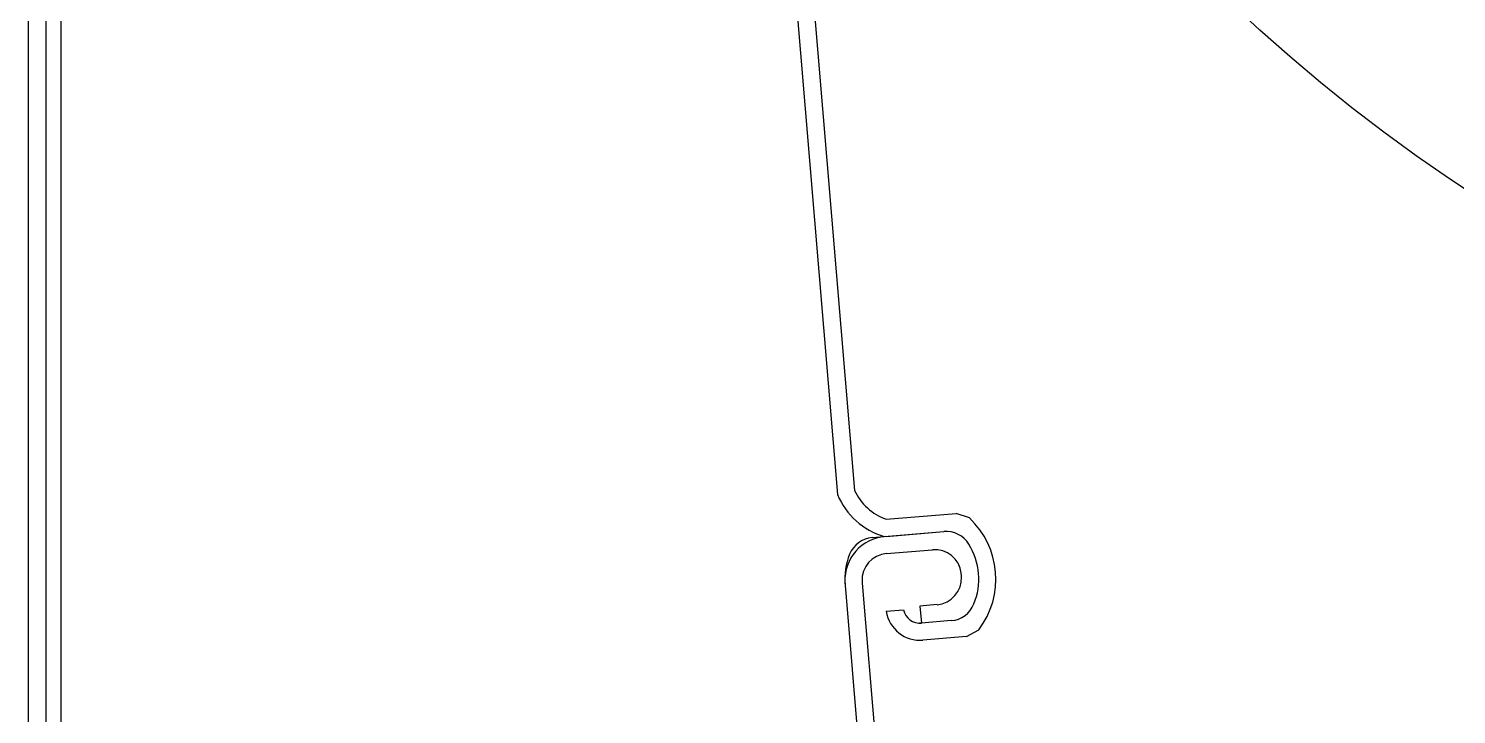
# Model space of a CAD drawing. Extents: x -25535497 to -25216507, y 8041684 to 8103002.
# Drawn here: x -25233884.4 to -25233431.8, y 8080082.1 to 8080299.7 of the extents above; entities that cross this region are included whole.
import ezdxf

# ---------------------------------------------------------------- set-up
doc = ezdxf.new("R2010")
doc.units = 0
doc.header["$MEASUREMENT"] = 0
doc.layers.add('R', color=1, linetype='Continuous')

msp = doc.modelspace()

# ---------------------------------------------------------------- linework, layer by layer
at = {"layer": 'R', "color": 1}
for p, q in [((-25233884.39, 8079944.87), (-25233884.39, 8081438.45)), ((-25233878.96, 8081428.27), (-25233878.96, 8079441.13)), ((-25233874.21, 8081428.27), (-25233874.21, 8079441.13)), ((-25233646.57, 8080374.35), (-25233627.94, 8080151.86)), ((-25233641.37, 8080377.45), (-25233622.6, 8080153.21)), ((-25233612.52, 8080144.06), (-25233590.31, 8080145.92)), ((-25233612.52, 8080144.06), (-25233590.31, 8080145.92)), ((-25233612.52, 8080144.06), (-25233590.31, 8080145.92)), ((-25233612.52, 8080144.06), (-25233590.31, 8080145.92)), ((-25233612.52, 8080144.06), (-25233590.31, 8080145.92)), ((-25233612.52, 8080144.06), (-25233590.31, 8080145.92)), ((-25233612.52, 8080144.06), (-25233590.31, 8080145.92)), ((-25233612.52, 8080144.06), (-25233590.31, 8080145.92)), ((-25233612.52, 8080144.06), (-25233590.31, 8080145.92)), ((-25233612.52, 8080144.06), (-25233590.31, 8080145.92)), ((-25233612.52, 8080144.06), (-25233590.31, 8080145.92)), ((-25233612.52, 8080144.06), (-25233590.31, 8080145.92)), ((-25233612.52, 8080144.06), (-25233590.31, 8080145.92)), ((-25233612.52, 8080144.06), (-25233590.31, 8080145.92)), ((-25233612.52, 8080144.06), (-25233590.31, 8080145.92)), ((-25233586.14, 8080144.46), (-25233590.31, 8080145.92)), ((-25233586.14, 8080144.46), (-25233590.31, 8080145.92)), ((-25233586.14, 8080144.46), (-25233590.31, 8080145.92)), ((-25233586.14, 8080144.46), (-25233590.31, 8080145.92)), ((-25233586.14, 8080144.46), (-25233590.31, 8080145.92)), ((-25233586.14, 8080144.46), (-25233590.31, 8080145.92)), ((-25233586.14, 8080144.46), (-25233590.31, 8080145.92)), ((-25233586.14, 8080144.46), (-25233590.31, 8080145.92)), ((-25233586.14, 8080144.46), (-25233590.31, 8080145.92)), ((-25233586.14, 8080144.46), (-25233590.31, 8080145.92)), ((-25233586.14, 8080144.46), (-25233590.31, 8080145.92)), ((-25233586.14, 8080144.46), (-25233590.31, 8080145.92)), ((-25233586.14, 8080144.46), (-25233590.31, 8080145.92)), ((-25233586.14, 8080144.46), (-25233590.31, 8080145.92)), ((-25233586.14, 8080144.46), (-25233590.31, 8080145.92)), ((-25233616.94, 8080138.24), (-25233594.24, 8080140.14)), ((-25233616.94, 8080138.24), (-25233594.24, 8080140.14)), ((-25233616.94, 8080138.24), (-25233594.24, 8080140.14)), ((-25233616.94, 8080138.24), (-25233594.24, 8080140.14)), ((-25233616.94, 8080138.24), (-25233594.24, 8080140.14)), ((-25233612.51, 8080138.61), (-25233594.24, 8080140.14)), ((-25233612.51, 8080138.61), (-25233594.24, 8080140.14)), ((-25233612.51, 8080138.61), (-25233594.24, 8080140.14)), ((-25233612.51, 8080138.61), (-25233594.24, 8080140.14)), ((-25233612.51, 8080138.61), (-25233594.24, 8080140.14)), ((-25233612.51, 8080138.61), (-25233594.24, 8080140.14)), ((-25233612.51, 8080138.61), (-25233594.24, 8080140.14)), ((-25233612.51, 8080138.61), (-25233594.24, 8080140.14)), ((-25233612.51, 8080138.61), (-25233594.24, 8080140.14)), ((-25233612.51, 8080138.61), (-25233594.24, 8080140.14)), ((-25233612.41, 8080133.17), (-25233597.87, 8080134.39)), ((-25233612.41, 8080133.17), (-25233597.87, 8080134.39)), ((-25233612.41, 8080133.17), (-25233597.87, 8080134.39)), ((-25233612.41, 8080133.17), (-25233597.87, 8080134.39)), ((-25233612.41, 8080133.17), (-25233597.87, 8080134.39)), ((-25233612.41, 8080133.17), (-25233597.87, 8080134.39)), ((-25233612.41, 8080133.17), (-25233597.87, 8080134.39)), ((-25233612.41, 8080133.17), (-25233597.87, 8080134.39)), ((-25233612.41, 8080133.17), (-25233597.87, 8080134.39)), ((-25233612.41, 8080133.17), (-25233597.87, 8080134.39)), ((-25233612.41, 8080133.17), (-25233597.87, 8080134.39)), ((-25233612.41, 8080133.17), (-25233597.87, 8080134.39)), ((-25233612.41, 8080133.17), (-25233597.87, 8080134.39)), ((-25233612.41, 8080133.17), (-25233597.87, 8080134.39)), ((-25233612.41, 8080133.17), (-25233597.87, 8080134.39)), ((-25233625.6, 8080124.04), (-25233625.33, 8080120.65)), ((-25233625.6, 8080124.04), (-25233625.33, 8080120.65)), ((-25233625.6, 8080124.04), (-25233625.33, 8080120.65)), ((-25233625.6, 8080124.04), (-25233625.33, 8080120.65)), ((-25233625.6, 8080124.04), (-25233625.33, 8080120.65)), ((-25233625.6, 8080124.04), (-25233625.33, 8080120.65)), ((-25233625.6, 8080124.04), (-25233625.33, 8080120.65)), ((-25233625.6, 8080124.04), (-25233625.33, 8080120.65)), ((-25233625.6, 8080124.04), (-25233625.33, 8080120.65)), ((-25233625.6, 8080124.04), (-25233625.33, 8080120.65)), ((-25233625.33, 8080120.65), (-25233606.7, 8079898.16)), ((-25233620.14, 8080123.75), (-25233601.37, 8079899.51)), ((-25233596.37, 8080116.96), (-25233601.82, 8080116.47)), ((-25233596.37, 8080116.96), (-25233601.82, 8080116.47)), ((-25233596.37, 8080116.96), (-25233601.82, 8080116.47)), ((-25233596.37, 8080116.96), (-25233601.82, 8080116.47)), ((-25233596.37, 8080116.96), (-25233601.82, 8080116.47)), ((-25233596.37, 8080116.96), (-25233601.82, 8080116.47)), ((-25233596.37, 8080116.96), (-25233601.82, 8080116.47)), ((-25233596.37, 8080116.96), (-25233601.82, 8080116.47)), ((-25233596.37, 8080116.96), (-25233601.82, 8080116.47)), ((-25233596.37, 8080116.96), (-25233601.82, 8080116.47)), ((-25233596.37, 8080116.96), (-25233601.82, 8080116.47)), ((-25233596.37, 8080116.96), (-25233601.82, 8080116.47)), ((-25233596.37, 8080116.96), (-25233601.82, 8080116.47)), ((-25233596.37, 8080116.96), (-25233601.82, 8080116.47)), ((-25233596.37, 8080116.96), (-25233601.82, 8080116.47)), ((-25233601.82, 8080116.47), (-25233601.37, 8080111.13)), ((-25233601.82, 8080116.47), (-25233601.37, 8080111.13)), ((-25233601.82, 8080116.47), (-25233601.37, 8080111.13)), ((-25233601.82, 8080116.47), (-25233601.37, 8080111.13)), ((-25233601.82, 8080116.47), (-25233601.37, 8080111.13)), ((-25233601.82, 8080116.47), (-25233601.37, 8080111.13)), ((-25233601.82, 8080116.47), (-25233601.37, 8080111.13)), ((-25233601.82, 8080116.47), (-25233601.37, 8080111.13)), ((-25233601.82, 8080116.47), (-25233601.37, 8080111.13)), ((-25233601.82, 8080116.47), (-25233601.37, 8080111.13)), ((-25233601.82, 8080116.47), (-25233601.37, 8080111.13)), ((-25233601.82, 8080116.47), (-25233601.37, 8080111.13)), ((-25233601.82, 8080116.47), (-25233601.37, 8080111.13)), ((-25233601.82, 8080116.47), (-25233601.37, 8080111.13)), ((-25233601.82, 8080116.47), (-25233601.37, 8080111.13)), ((-25233596.41, 8080116.96), (-25233596.37, 8080116.96)), ((-25233596.41, 8080116.96), (-25233596.37, 8080116.96)), ((-25233596.41, 8080116.96), (-25233596.37, 8080116.96)), ((-25233596.41, 8080116.96), (-25233596.37, 8080116.96)), ((-25233596.41, 8080116.96), (-25233596.37, 8080116.96)), ((-25233596.41, 8080116.96), (-25233596.37, 8080116.96)), ((-25233596.41, 8080116.96), (-25233596.37, 8080116.96)), ((-25233596.41, 8080116.96), (-25233596.37, 8080116.96)), ((-25233596.41, 8080116.96), (-25233596.37, 8080116.96)), ((-25233596.41, 8080116.96), (-25233596.37, 8080116.96)), ((-25233596.41, 8080116.96), (-25233596.37, 8080116.96)), ((-25233596.41, 8080116.96), (-25233596.37, 8080116.96)), ((-25233596.41, 8080116.96), (-25233596.37, 8080116.96)), ((-25233596.41, 8080116.96), (-25233596.37, 8080116.96)), ((-25233596.41, 8080116.96), (-25233596.37, 8080116.96)), ((-25233612.52, 8080114.85), (-25233607.08, 8080115.3)), ((-25233612.52, 8080114.85), (-25233607.08, 8080115.3)), ((-25233612.52, 8080114.85), (-25233607.08, 8080115.3)), ((-25233612.52, 8080114.85), (-25233607.08, 8080115.3)), ((-25233612.52, 8080114.85), (-25233607.08, 8080115.3)), ((-25233612.52, 8080114.85), (-25233607.08, 8080115.3)), ((-25233612.52, 8080114.85), (-25233607.08, 8080115.3)), ((-25233612.52, 8080114.85), (-25233607.08, 8080115.3)), ((-25233612.52, 8080114.85), (-25233607.08, 8080115.3)), ((-25233612.52, 8080114.85), (-25233607.08, 8080115.3)), ((-25233612.52, 8080114.85), (-25233607.08, 8080115.3)), ((-25233612.52, 8080114.85), (-25233607.08, 8080115.3)), ((-25233612.52, 8080114.85), (-25233607.08, 8080115.3)), ((-25233612.52, 8080114.85), (-25233607.08, 8080115.3)), ((-25233612.52, 8080114.85), (-25233607.08, 8080115.3)), ((-25233591.88, 8080111.89), (-25233601.33, 8080111.09)), ((-25233591.88, 8080111.89), (-25233601.33, 8080111.09)), ((-25233591.88, 8080111.89), (-25233601.33, 8080111.09)), ((-25233591.88, 8080111.89), (-25233601.33, 8080111.09)), ((-25233591.88, 8080111.89), (-25233601.33, 8080111.09)), ((-25233591.88, 8080111.89), (-25233601.33, 8080111.09)), ((-25233591.88, 8080111.89), (-25233601.33, 8080111.09)), ((-25233591.88, 8080111.89), (-25233601.33, 8080111.09)), ((-25233591.88, 8080111.89), (-25233601.33, 8080111.09)), ((-25233591.88, 8080111.89), (-25233601.33, 8080111.09)), ((-25233591.88, 8080111.89), (-25233601.33, 8080111.09)), ((-25233591.88, 8080111.89), (-25233601.33, 8080111.09)), ((-25233591.88, 8080111.89), (-25233601.33, 8080111.09)), ((-25233591.88, 8080111.89), (-25233601.33, 8080111.09)), ((-25233591.88, 8080111.89), (-25233601.33, 8080111.09)), ((-25233601.37, 8080111.13), (-25233601.94, 8080111.08)), ((-25233601.37, 8080111.13), (-25233601.94, 8080111.08)), ((-25233601.37, 8080111.13), (-25233601.94, 8080111.08)), ((-25233601.37, 8080111.13), (-25233601.94, 8080111.08)), ((-25233601.37, 8080111.13), (-25233601.94, 8080111.08)), ((-25233601.37, 8080111.13), (-25233601.94, 8080111.08)), ((-25233601.37, 8080111.13), (-25233601.94, 8080111.08)), ((-25233601.37, 8080111.13), (-25233601.94, 8080111.08)), ((-25233601.37, 8080111.13), (-25233601.94, 8080111.08)), ((-25233601.37, 8080111.13), (-25233601.94, 8080111.08)), ((-25233601.37, 8080111.13), (-25233601.94, 8080111.08)), ((-25233601.37, 8080111.13), (-25233601.94, 8080111.08)), ((-25233601.37, 8080111.13), (-25233601.94, 8080111.08)), ((-25233601.37, 8080111.13), (-25233601.94, 8080111.08)), ((-25233601.37, 8080111.13), (-25233601.94, 8080111.08)), ((-25233587.04, 8080106.84), (-25233583.17, 8080108.97)), ((-25233587.04, 8080106.84), (-25233583.17, 8080108.97)), ((-25233587.04, 8080106.84), (-25233583.17, 8080108.97)), ((-25233587.04, 8080106.84), (-25233583.17, 8080108.97)), ((-25233587.04, 8080106.84), (-25233583.17, 8080108.97)), ((-25233587.04, 8080106.84), (-25233583.17, 8080108.97)), ((-25233587.04, 8080106.84), (-25233583.17, 8080108.97)), ((-25233587.04, 8080106.84), (-25233583.17, 8080108.97)), ((-25233587.04, 8080106.84), (-25233583.17, 8080108.97)), ((-25233587.04, 8080106.84), (-25233583.17, 8080108.97)), ((-25233587.04, 8080106.84), (-25233583.17, 8080108.97)), ((-25233587.04, 8080106.84), (-25233583.17, 8080108.97)), ((-25233587.04, 8080106.84), (-25233583.17, 8080108.97)), ((-25233587.04, 8080106.84), (-25233583.17, 8080108.97)), ((-25233587.04, 8080106.84), (-25233583.17, 8080108.97)), ((-25233587.04, 8080106.84), (-25233600.88, 8080105.68)), ((-25233587.04, 8080106.84), (-25233600.88, 8080105.68)), ((-25233587.04, 8080106.84), (-25233600.88, 8080105.68)), ((-25233587.04, 8080106.84), (-25233600.88, 8080105.68)), ((-25233587.04, 8080106.84), (-25233600.88, 8080105.68)), ((-25233587.04, 8080106.84), (-25233600.88, 8080105.68)), ((-25233587.04, 8080106.84), (-25233600.88, 8080105.68)), ((-25233587.04, 8080106.84), (-25233600.88, 8080105.68)), ((-25233587.04, 8080106.84), (-25233600.88, 8080105.68)), ((-25233587.04, 8080106.84), (-25233600.88, 8080105.68)), ((-25233587.04, 8080106.84), (-25233600.88, 8080105.68)), ((-25233587.04, 8080106.84), (-25233600.88, 8080105.68)), ((-25233587.04, 8080106.84), (-25233600.88, 8080105.68)), ((-25233587.04, 8080106.84), (-25233600.88, 8080105.68)), ((-25233587.04, 8080106.84), (-25233600.88, 8080105.68))]:
    msp.add_line(p, q, dxfattribs=at)
msp.add_circle((-25233137.6, 8080691.66), 530.15, dxfattribs=at)
for centre, radius, start, end in [((-25233137.6, 8080691.66), 406.02, 53.0419, 272.739), ((-25233606.62, 8080160.69), 17.64, 205.071, 250.4863), ((-25233606.62, 8080160.69), 17.64, 205.071, 250.4863), ((-25233606.62, 8080160.69), 17.64, 205.071, 250.4863), ((-25233606.62, 8080160.69), 17.64, 205.071, 250.4863), ((-25233606.62, 8080160.69), 17.64, 205.071, 250.4863), ((-25233606.62, 8080160.69), 17.64, 205.071, 250.4863), ((-25233606.62, 8080160.69), 17.64, 205.071, 250.4863), ((-25233606.62, 8080160.69), 17.64, 205.071, 250.4863), ((-25233606.62, 8080160.69), 17.64, 205.071, 250.4863), ((-25233606.62, 8080160.69), 17.64, 205.071, 250.4863), ((-25233606.62, 8080160.69), 23.07, 202.5015, 253.5756), ((-25233606.62, 8080160.69), 23.07, 202.5015, 253.5756), ((-25233606.62, 8080160.69), 23.07, 202.5015, 253.5756), ((-25233606.62, 8080160.69), 23.07, 202.5015, 253.5756), ((-25233606.62, 8080160.69), 23.07, 202.5015, 253.5756), ((-25233606.62, 8080160.69), 23.07, 202.5015, 253.5756), ((-25233606.62, 8080160.69), 23.07, 202.5015, 253.5756), ((-25233606.62, 8080160.69), 23.07, 202.5015, 253.5756), ((-25233606.62, 8080160.69), 23.07, 202.5015, 253.5756), ((-25233606.62, 8080160.69), 23.07, 202.5015, 253.5756), ((-25233604.41, 8080125.06), 26.65, 322.8584, 46.7119), ((-25233604.41, 8080125.06), 26.65, 322.8584, 46.7119), ((-25233604.41, 8080125.06), 26.65, 322.8584, 46.7119), ((-25233604.41, 8080125.06), 26.65, 322.8584, 46.7119), ((-25233604.41, 8080125.06), 26.65, 322.8584, 46.7119), ((-25233604.41, 8080125.06), 26.65, 322.8584, 46.7119), ((-25233604.41, 8080125.06), 26.65, 322.8584, 46.7119), ((-25233604.41, 8080125.06), 26.65, 322.8584, 46.7119), ((-25233604.41, 8080125.06), 26.65, 322.8584, 46.7119), ((-25233604.41, 8080125.06), 26.65, 322.8584, 46.7119), ((-25233604.41, 8080125.06), 26.65, 322.8584, 46.7119), ((-25233604.41, 8080125.06), 26.65, 322.8584, 46.7119), ((-25233604.41, 8080125.06), 26.65, 322.8584, 46.7119), ((-25233604.41, 8080125.06), 26.65, 322.8584, 46.7119), ((-25233604.41, 8080125.06), 26.65, 322.8584, 46.7119), ((-25233593.54, 8080131.68), 8.49, 31.3344, 94.7852), ((-25233593.54, 8080131.68), 8.49, 31.3344, 94.7852), ((-25233593.54, 8080131.68), 8.49, 31.3344, 94.7852), ((-25233593.54, 8080131.68), 8.49, 31.3344, 94.7852), ((-25233593.54, 8080131.68), 8.49, 31.3344, 94.7852), ((-25233593.54, 8080131.68), 8.49, 31.3344, 94.7852), ((-25233593.54, 8080131.68), 8.49, 31.3344, 94.7852), ((-25233593.54, 8080131.68), 8.49, 31.3344, 94.7852), ((-25233593.54, 8080131.68), 8.49, 31.3344, 94.7852), ((-25233593.54, 8080131.68), 8.49, 31.3344, 94.7852), ((-25233593.54, 8080131.68), 8.49, 31.3344, 94.7852), ((-25233593.54, 8080131.68), 8.49, 31.3344, 94.7852), ((-25233593.54, 8080131.68), 8.49, 31.3344, 94.7852), ((-25233593.54, 8080131.68), 8.49, 31.3344, 94.7852), ((-25233593.54, 8080131.68), 8.49, 31.3344, 94.7852), ((-25233611.7, 8080124.71), 13.92, 94.7852, 182.7561), ((-25233611.7, 8080124.71), 13.92, 94.7852, 182.7561), ((-25233611.7, 8080124.71), 13.92, 94.7852, 182.7561), ((-25233611.7, 8080124.71), 13.92, 94.7852, 182.7561), ((-25233611.7, 8080124.71), 13.92, 94.7852, 182.7561), ((-25233611.7, 8080124.71), 13.92, 94.7852, 182.7561), ((-25233611.7, 8080124.71), 13.92, 94.7852, 182.7561), ((-25233611.7, 8080124.71), 13.92, 94.7852, 182.7561), ((-25233611.7, 8080124.71), 13.92, 94.7852, 182.7561), ((-25233611.7, 8080124.71), 13.92, 94.7852, 182.7561), ((-25233616.23, 8080129.78), 8.49, 94.7852, 158.236), ((-25233616.23, 8080129.78), 8.49, 94.7852, 158.236), ((-25233616.23, 8080129.78), 8.49, 94.7852, 158.236), ((-25233616.23, 8080129.78), 8.49, 94.7852, 158.236), ((-25233616.23, 8080129.78), 8.49, 94.7852, 158.236), ((-25233597.16, 8080125.93), 8.49, 6.8142, 94.7852), ((-25233597.16, 8080125.93), 8.49, 6.8142, 94.7852), ((-25233597.16, 8080125.93), 8.49, 6.8142, 94.7852), ((-25233597.16, 8080125.93), 8.49, 6.8142, 94.7852), ((-25233597.16, 8080125.93), 8.49, 6.8142, 94.7852), ((-25233597.16, 8080125.93), 8.49, 6.8142, 94.7852), ((-25233597.16, 8080125.93), 8.49, 6.8142, 94.7852), ((-25233597.16, 8080125.93), 8.49, 6.8142, 94.7852), ((-25233597.16, 8080125.93), 8.49, 6.8142, 94.7852), ((-25233597.16, 8080125.93), 8.49, 6.8142, 94.7852), ((-25233597.16, 8080125.93), 8.49, 6.8142, 94.7852), ((-25233597.16, 8080125.93), 8.49, 6.8142, 94.7852), ((-25233597.16, 8080125.93), 8.49, 6.8142, 94.7852), ((-25233597.16, 8080125.93), 8.49, 6.8142, 94.7852), ((-25233597.16, 8080125.93), 8.49, 6.8142, 94.7852), ((-25233604.41, 8080125.06), 21.22, 338.236, 31.3344), ((-25233604.41, 8080125.06), 21.22, 338.236, 31.3344), ((-25233604.41, 8080125.06), 21.22, 338.236, 31.3344), ((-25233604.41, 8080125.06), 21.22, 338.236, 31.3344), ((-25233604.41, 8080125.06), 21.22, 338.236, 31.3344), ((-25233604.41, 8080125.06), 21.22, 338.236, 31.3344), ((-25233604.41, 8080125.06), 21.22, 338.236, 31.3344), ((-25233604.41, 8080125.06), 21.22, 338.236, 31.3344), ((-25233604.41, 8080125.06), 21.22, 338.236, 31.3344), ((-25233604.41, 8080125.06), 21.22, 338.236, 31.3344), ((-25233604.41, 8080125.06), 21.22, 338.236, 31.3344), ((-25233604.41, 8080125.06), 21.22, 338.236, 31.3344), ((-25233604.41, 8080125.06), 21.22, 338.236, 31.3344), ((-25233604.41, 8080125.06), 21.22, 338.236, 31.3344), ((-25233604.41, 8080125.06), 21.22, 338.236, 31.3344), ((-25233604.41, 8080125.06), 21.22, 158.236, 184.7852), ((-25233604.41, 8080125.06), 21.22, 158.236, 184.7852), ((-25233604.41, 8080125.06), 21.22, 158.236, 184.7852), ((-25233604.41, 8080125.06), 21.22, 158.236, 184.7852), ((-25233604.41, 8080125.06), 21.22, 158.236, 184.7852), ((-25233611.7, 8080124.71), 8.49, 94.7852, 182.7561), ((-25233611.7, 8080124.71), 8.49, 94.7852, 182.7561), ((-25233611.7, 8080124.71), 8.49, 94.7852, 182.7561), ((-25233611.7, 8080124.71), 8.49, 94.7852, 182.7561), ((-25233611.7, 8080124.71), 8.49, 94.7852, 182.7561), ((-25233611.7, 8080124.71), 8.49, 94.7852, 182.7561), ((-25233611.7, 8080124.71), 8.49, 94.7852, 182.7561), ((-25233611.7, 8080124.71), 8.49, 94.7852, 182.7561), ((-25233611.7, 8080124.71), 8.49, 94.7852, 182.7561), ((-25233611.7, 8080124.71), 8.49, 94.7852, 182.7561), ((-25233611.7, 8080124.71), 8.49, 94.7852, 182.7561), ((-25233611.7, 8080124.71), 8.49, 94.7852, 182.7561), ((-25233611.7, 8080124.71), 8.49, 94.7852, 182.7561), ((-25233611.7, 8080124.71), 8.49, 94.7852, 182.7561), ((-25233611.7, 8080124.71), 8.49, 94.7852, 182.7561), ((-25233597.12, 8080125.41), 8.49, 274.7852, 2.7561), ((-25233597.12, 8080125.41), 8.49, 274.7852, 2.7561), ((-25233597.12, 8080125.41), 8.49, 274.7852, 2.7561), ((-25233597.12, 8080125.41), 8.49, 274.7852, 2.7561), ((-25233597.12, 8080125.41), 8.49, 274.7852, 2.7561), ((-25233597.12, 8080125.41), 8.49, 274.7852, 2.7561), ((-25233597.12, 8080125.41), 8.49, 274.7852, 2.7561), ((-25233597.12, 8080125.41), 8.49, 274.7852, 2.7561), ((-25233597.12, 8080125.41), 8.49, 274.7852, 2.7561), ((-25233597.12, 8080125.41), 8.49, 274.7852, 2.7561), ((-25233597.12, 8080125.41), 8.49, 274.7852, 2.7561), ((-25233597.12, 8080125.41), 8.49, 274.7852, 2.7561), ((-25233597.12, 8080125.41), 8.49, 274.7852, 2.7561), ((-25233597.12, 8080125.41), 8.49, 274.7852, 2.7561), ((-25233597.12, 8080125.41), 8.49, 274.7852, 2.7561), ((-25233604.41, 8080125.06), 15.78, 2.7561, 6.8142), ((-25233604.41, 8080125.06), 15.78, 2.7561, 6.8142), ((-25233604.41, 8080125.06), 15.78, 2.7561, 6.8142), ((-25233604.41, 8080125.06), 15.78, 2.7561, 6.8142), ((-25233604.41, 8080125.06), 15.78, 2.7561, 6.8142), ((-25233604.41, 8080125.06), 15.78, 2.7561, 6.8142), ((-25233604.41, 8080125.06), 15.78, 2.7561, 6.8142), ((-25233604.41, 8080125.06), 15.78, 2.7561, 6.8142), ((-25233604.41, 8080125.06), 15.78, 2.7561, 6.8142), ((-25233604.41, 8080125.06), 15.78, 2.7561, 6.8142), ((-25233604.41, 8080125.06), 15.78, 2.7561, 6.8142), ((-25233604.41, 8080125.06), 15.78, 2.7561, 6.8142), ((-25233604.41, 8080125.06), 15.78, 2.7561, 6.8142), ((-25233604.41, 8080125.06), 15.78, 2.7561, 6.8142), ((-25233604.41, 8080125.06), 15.78, 2.7561, 6.8142), ((-25233604.41, 8080125.06), 15.78, 182.7561, 184.7852), ((-25233604.41, 8080125.06), 15.78, 182.7561, 184.7852), ((-25233604.41, 8080125.06), 15.78, 182.7561, 184.7852), ((-25233604.41, 8080125.06), 15.78, 182.7561, 184.7852), ((-25233604.41, 8080125.06), 15.78, 182.7561, 184.7852), ((-25233604.41, 8080125.06), 15.78, 182.7561, 184.7852), ((-25233604.41, 8080125.06), 15.78, 182.7561, 184.7852), ((-25233604.41, 8080125.06), 15.78, 182.7561, 184.7852), ((-25233604.41, 8080125.06), 15.78, 182.7561, 184.7852), ((-25233604.41, 8080125.06), 15.78, 182.7561, 184.7852), ((-25233604.41, 8080125.06), 15.78, 182.7561, 184.7852), ((-25233604.41, 8080125.06), 15.78, 182.7561, 184.7852), ((-25233604.41, 8080125.06), 15.78, 182.7561, 184.7852), ((-25233604.41, 8080125.06), 15.78, 182.7561, 184.7852), ((-25233604.41, 8080125.06), 15.78, 182.7561, 184.7852), ((-25233601.78, 8080116.47), 0.0339, 94.7852, 184.7852), ((-25233601.78, 8080116.47), 0.0339, 94.7852, 184.7852), ((-25233601.78, 8080116.47), 0.0339, 94.7852, 184.7852), ((-25233601.78, 8080116.47), 0.0339, 94.7852, 184.7852), ((-25233601.78, 8080116.47), 0.0339, 94.7852, 184.7852), ((-25233601.78, 8080116.47), 0.0339, 94.7852, 184.7852), ((-25233601.78, 8080116.47), 0.0339, 94.7852, 184.7852), ((-25233601.78, 8080116.47), 0.0339, 94.7852, 184.7852), ((-25233601.78, 8080116.47), 0.0339, 94.7852, 184.7852), ((-25233601.78, 8080116.47), 0.0339, 94.7852, 184.7852), ((-25233601.78, 8080116.47), 0.0339, 94.7852, 184.7852), ((-25233601.78, 8080116.47), 0.0339, 94.7852, 184.7852), ((-25233601.78, 8080116.47), 0.0339, 94.7852, 184.7852), ((-25233601.78, 8080116.47), 0.0339, 94.7852, 184.7852), ((-25233601.78, 8080116.47), 0.0339, 94.7852, 184.7852), ((-25233592.59, 8080120.34), 8.49, 274.7852, 338.236), ((-25233592.59, 8080120.34), 8.49, 274.7852, 338.236), ((-25233592.59, 8080120.34), 8.49, 274.7852, 338.236), ((-25233592.59, 8080120.34), 8.49, 274.7852, 338.236), ((-25233592.59, 8080120.34), 8.49, 274.7852, 338.236), ((-25233592.59, 8080120.34), 8.49, 274.7852, 338.236), ((-25233592.59, 8080120.34), 8.49, 274.7852, 338.236), ((-25233592.59, 8080120.34), 8.49, 274.7852, 338.236), ((-25233592.59, 8080120.34), 8.49, 274.7852, 338.236), ((-25233592.59, 8080120.34), 8.49, 274.7852, 338.236), ((-25233592.59, 8080120.34), 8.49, 274.7852, 338.236), ((-25233592.59, 8080120.34), 8.49, 274.7852, 338.236), ((-25233592.59, 8080120.34), 8.49, 274.7852, 338.236), ((-25233592.59, 8080120.34), 8.49, 274.7852, 338.236), ((-25233592.59, 8080120.34), 8.49, 274.7852, 338.236), ((-25233601.78, 8080116.51), 10.86, 188.797, 274.7852), ((-25233601.78, 8080116.51), 10.86, 188.797, 274.7852), ((-25233601.78, 8080116.51), 10.86, 188.797, 274.7852), ((-25233601.78, 8080116.51), 10.86, 188.797, 274.7852), ((-25233601.78, 8080116.51), 10.86, 188.797, 274.7852), ((-25233601.78, 8080116.51), 10.86, 188.797, 274.7852), ((-25233601.78, 8080116.51), 10.86, 188.797, 274.7852), ((-25233601.78, 8080116.51), 10.86, 188.797, 274.7852), ((-25233601.78, 8080116.51), 10.86, 188.797, 274.7852), ((-25233601.78, 8080116.51), 10.86, 188.797, 274.7852), ((-25233601.78, 8080116.51), 10.86, 188.797, 274.7852), ((-25233601.78, 8080116.51), 10.86, 188.797, 274.7852), ((-25233601.78, 8080116.51), 10.86, 188.797, 274.7852), ((-25233601.78, 8080116.51), 10.86, 188.797, 274.7852), ((-25233601.78, 8080116.51), 10.86, 188.797, 274.7852), ((-25233601.78, 8080116.51), 5.43, 192.8286, 274.7852), ((-25233601.78, 8080116.51), 5.43, 192.8286, 274.7852), ((-25233601.78, 8080116.51), 5.43, 192.8286, 274.7852), ((-25233601.78, 8080116.51), 5.43, 192.8286, 274.7852), ((-25233601.78, 8080116.51), 5.43, 192.8286, 274.7852), ((-25233601.78, 8080116.51), 5.43, 192.8286, 274.7852), ((-25233601.78, 8080116.51), 5.43, 192.8286, 274.7852), ((-25233601.78, 8080116.51), 5.43, 192.8286, 274.7852), ((-25233601.78, 8080116.51), 5.43, 192.8286, 274.7852), ((-25233601.78, 8080116.51), 5.43, 192.8286, 274.7852), ((-25233601.78, 8080116.51), 5.43, 192.8286, 274.7852), ((-25233601.78, 8080116.51), 5.43, 192.8286, 274.7852), ((-25233601.78, 8080116.51), 5.43, 192.8286, 274.7852), ((-25233601.78, 8080116.51), 5.43, 192.8286, 274.7852), ((-25233601.78, 8080116.51), 5.43, 192.8286, 274.7852), ((-25233601.33, 8080111.13), 0.0339, 184.7852, 274.7852), ((-25233601.33, 8080111.13), 0.0339, 184.7852, 274.7852), ((-25233601.33, 8080111.13), 0.0339, 184.7852, 274.7852), ((-25233601.33, 8080111.13), 0.0339, 184.7852, 274.7852), ((-25233601.33, 8080111.13), 0.0339, 184.7852, 274.7852), ((-25233601.33, 8080111.13), 0.0339, 184.7852, 274.7852), ((-25233601.33, 8080111.13), 0.0339, 184.7852, 274.7852), ((-25233601.33, 8080111.13), 0.0339, 184.7852, 274.7852), ((-25233601.33, 8080111.13), 0.0339, 184.7852, 274.7852), ((-25233601.33, 8080111.13), 0.0339, 184.7852, 274.7852), ((-25233601.33, 8080111.13), 0.0339, 184.7852, 274.7852), ((-25233601.33, 8080111.13), 0.0339, 184.7852, 274.7852), ((-25233601.33, 8080111.13), 0.0339, 184.7852, 274.7852), ((-25233601.33, 8080111.13), 0.0339, 184.7852, 274.7852), ((-25233601.33, 8080111.13), 0.0339, 184.7852, 274.7852)]:
    msp.add_arc(centre, radius, start, end, dxfattribs=at)

doc.saveas('drawing.dxf')
